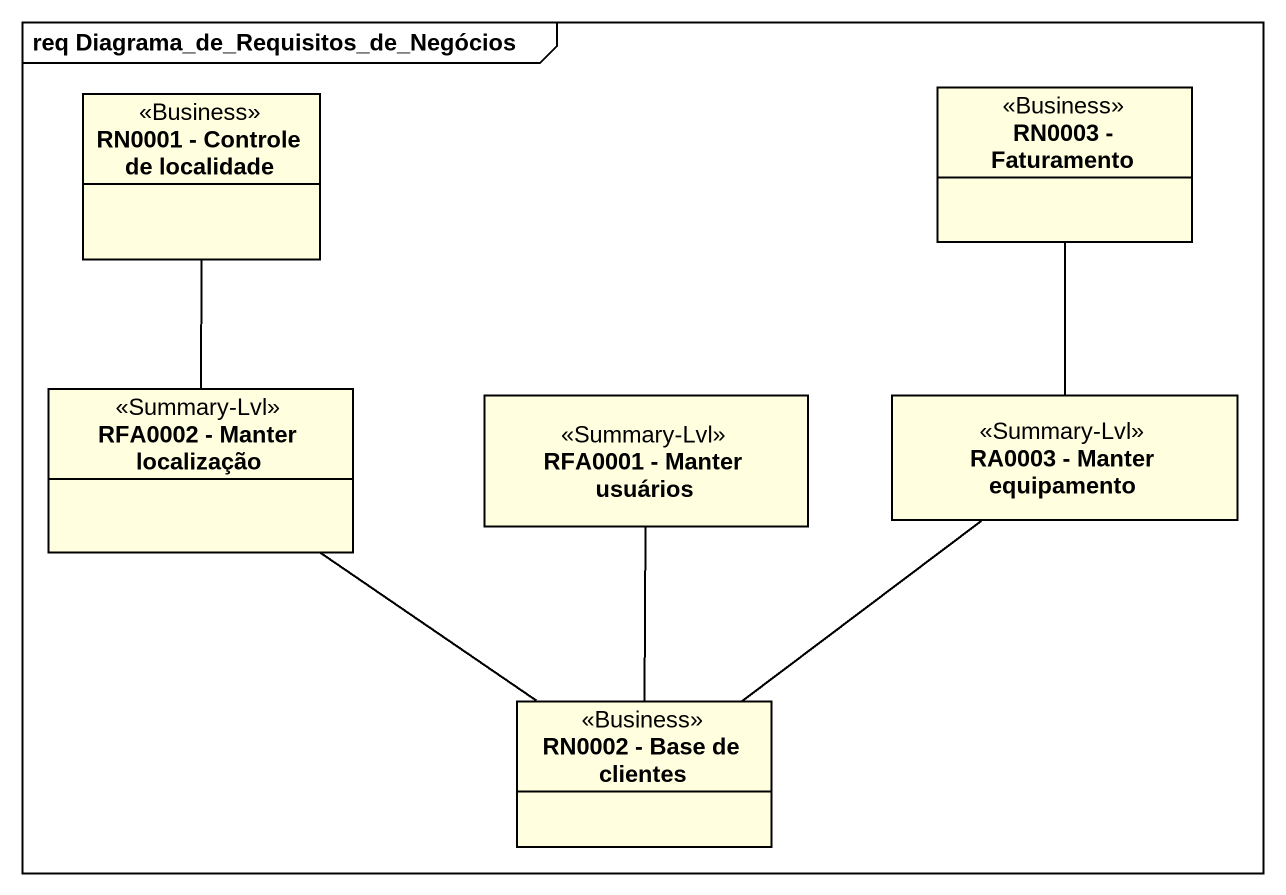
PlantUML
@startuml
mainframe req Diagrama_de_Requisitos_de_Negócios
hide circle
hide empty members
class "RN0001 - Controle de localidade" as RN0001_Controle_de <<Business>> #FFFFE0
class "RN0003 - Faturamento" as RN0003_Faturamento <<Business>> #FFFFE0
class "RFA0002 - Manter localização" as RFA0002_Manter_localização <<Summary-Lvl>> #FFFFE0
class "RFA0001 - Manter usuários" as RFA0001_Manter_usuários <<Summary-Lvl>> #FFFFE0
class "RA0003 - Manter equipamento" as RA0003_Manter_equipamento <<Summary-Lvl>> #FFFFE0
class "RN0002 - Base de clientes" as RN0002_Base_de_clientes <<Business>> #FFFFE0
RN0001_Controle_de -- RFA0002_Manter_localização
RN0003_Faturamento -- RA0003_Manter_equipamento
RN0002_Base_de_clientes -up- RFA0002_Manter_localização
RN0002_Base_de_clientes -up- RFA0001_Manter_usuários
RN0002_Base_de_clientes -up- RA0003_Manter_equipamento
@enduml
